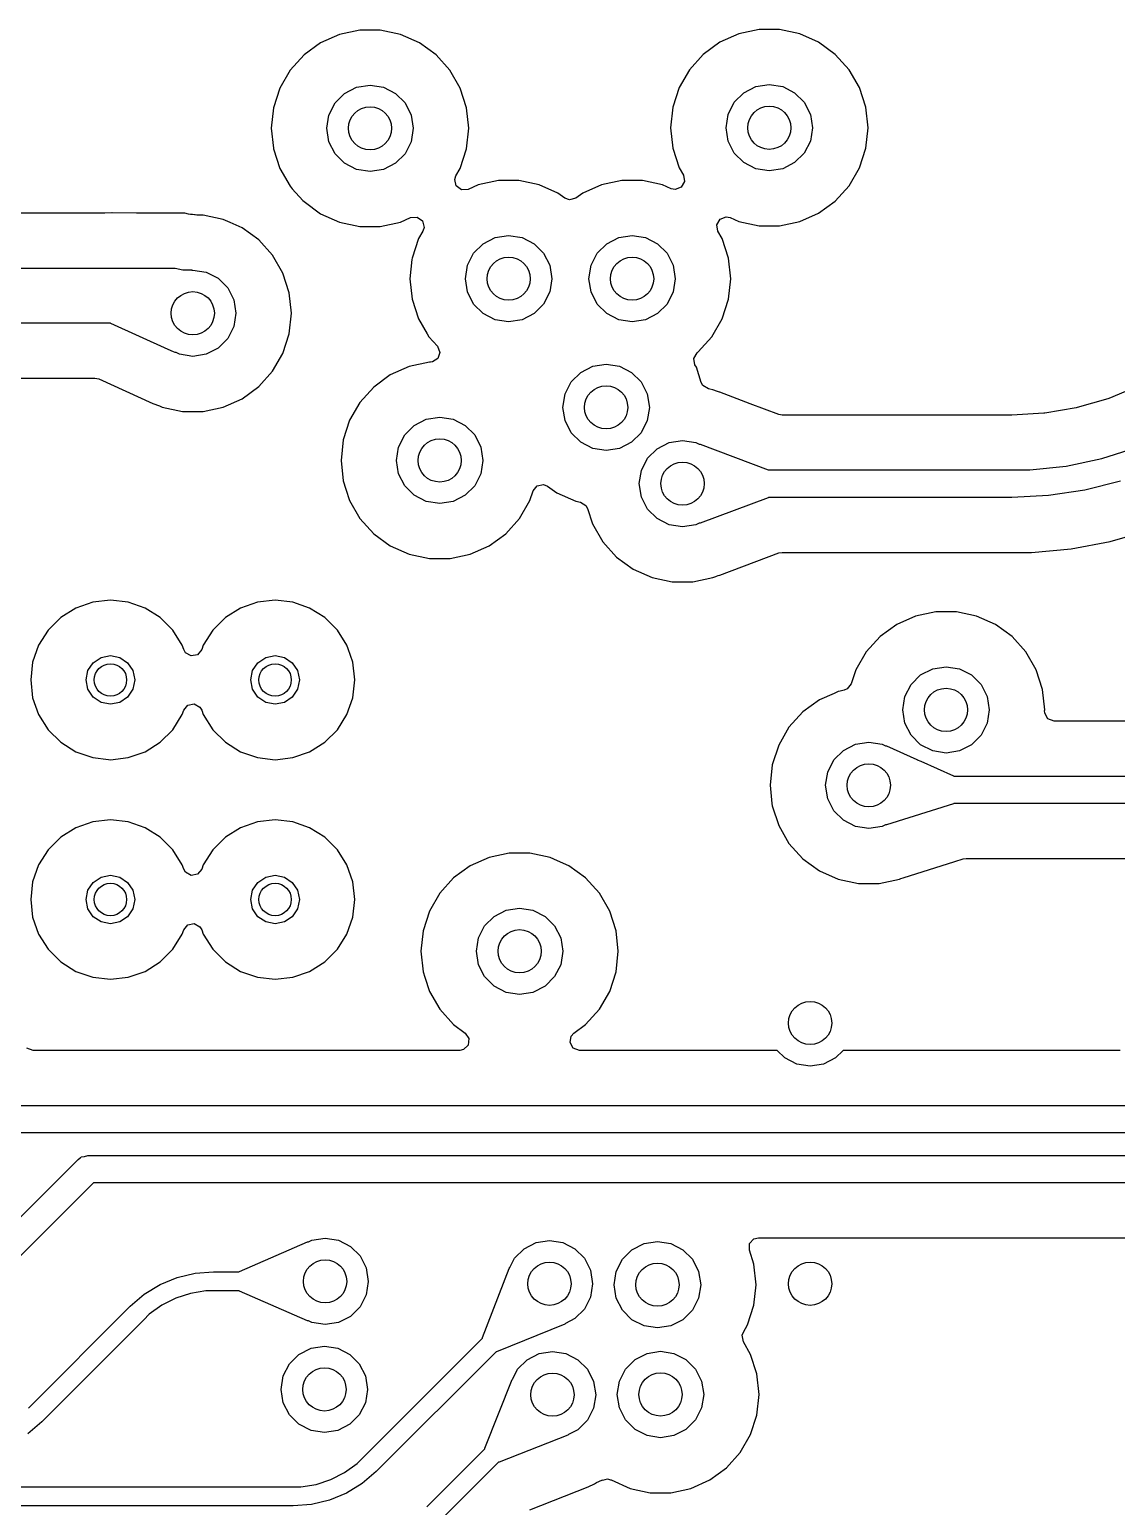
# Model space of a CAD drawing. Extents: x 106.8 to 191.4, y -142.2 to -57.6.
# Drawn here: x 152.07 to 162.13, y -133.95 to -120.28 of the extents above; entities that cross this region are included whole.
import ezdxf

# ---------------------------------------------------------------- set-up
doc = ezdxf.new("R2010")
doc.units = 0
doc.layers.add('BLACK', color=7, linetype='CONTINUOUS')

msp = doc.modelspace()

# ---------------------------------------------------------------- linework, layer by layer
at = {"layer": 'BLACK', "linetype": 'CONTINUOUS'}
for p, q in [((155.126, -120.291), (154.939, -120.33)), ((155.316, -120.291), (155.126, -120.291)), ((155.503, -120.33), (155.316, -120.291)), ((158.822, -120.285), (158.635, -120.325)), ((159.013, -120.285), (158.822, -120.285)), ((159.199, -120.325), (159.013, -120.285)), ((154.764, -120.408), (154.61, -120.52)), ((154.939, -120.33), (154.764, -120.408)), ((155.678, -120.408), (155.503, -120.33)), ((155.503, -120.33), (155.503, -120.33)), ((155.832, -120.52), (155.678, -120.408)), ((158.46, -120.402), (158.306, -120.515)), ((158.635, -120.325), (158.46, -120.402)), ((159.374, -120.402), (159.199, -120.325)), ((159.199, -120.325), (159.199, -120.325)), ((159.528, -120.515), (159.374, -120.402)), ((154.61, -120.52), (154.482, -120.662)), ((155.96, -120.662), (155.832, -120.52)), ((158.306, -120.515), (158.178, -120.657)), ((159.656, -120.657), (159.528, -120.515)), ((154.482, -120.662), (154.386, -120.828)), ((156.056, -120.828), (155.96, -120.662)), ((158.178, -120.657), (158.083, -120.822)), ((159.752, -120.822), (159.656, -120.657)), ((154.386, -120.828), (154.327, -121.009)), ((154.986, -120.876), (155.097, -120.819)), ((155.097, -120.819), (155.221, -120.799)), ((155.221, -120.799), (155.345, -120.819)), ((155.345, -120.819), (155.456, -120.876)), ((156.115, -121.009), (156.056, -120.828)), ((158.083, -120.822), (158.024, -121.004)), ((158.682, -120.87), (158.793, -120.813)), ((158.793, -120.813), (158.917, -120.794)), ((158.917, -120.794), (159.041, -120.813)), ((159.041, -120.813), (159.152, -120.87)), ((159.811, -121.004), (159.752, -120.822)), ((154.841, -121.076), (154.897, -120.964)), ((154.897, -120.964), (154.986, -120.876)), ((155.456, -120.876), (155.545, -120.964)), ((155.545, -120.964), (155.601, -121.076)), ((158.537, -121.07), (158.593, -120.958)), ((158.593, -120.958), (158.682, -120.87)), ((159.152, -120.87), (159.241, -120.958)), ((159.241, -120.958), (159.298, -121.07)), ((154.327, -121.009), (154.307, -121.199)), ((154.821, -121.199), (154.841, -121.076)), ((155.601, -121.076), (155.621, -121.199)), ((156.135, -121.199), (156.115, -121.009)), ((158.024, -121.004), (158.004, -121.194)), ((158.517, -121.194), (158.537, -121.07)), ((159.298, -121.07), (159.317, -121.194)), ((159.831, -121.194), (159.811, -121.004)), ((154.307, -121.199), (154.327, -121.384)), ((154.841, -121.323), (154.821, -121.199)), ((155.621, -121.199), (155.601, -121.323)), ((156.115, -121.389), (156.135, -121.199)), ((158.004, -121.194), (158.024, -121.384)), ((158.537, -121.317), (158.517, -121.194)), ((159.317, -121.194), (159.298, -121.317)), ((159.811, -121.384), (159.831, -121.194)), ((154.327, -121.384), (154.327, -121.389)), ((154.897, -121.434), (154.841, -121.323)), ((155.601, -121.323), (155.545, -121.434)), ((158.024, -121.384), (158.083, -121.565)), ((158.593, -121.429), (158.537, -121.317)), ((159.298, -121.317), (159.241, -121.429)), ((159.752, -121.565), (159.811, -121.384)), ((154.327, -121.389), (154.386, -121.571)), ((154.986, -121.523), (154.897, -121.434)), ((155.545, -121.434), (155.456, -121.523)), ((156.056, -121.571), (156.115, -121.389)), ((158.682, -121.517), (158.593, -121.429)), ((158.793, -121.574), (158.682, -121.517)), ((159.152, -121.517), (159.041, -121.574)), ((159.241, -121.429), (159.152, -121.517)), ((154.386, -121.571), (154.482, -121.736)), ((155.097, -121.58), (154.986, -121.523)), ((155.221, -121.599), (155.097, -121.58)), ((155.345, -121.58), (155.221, -121.599)), ((155.456, -121.523), (155.345, -121.58)), ((156.005, -121.674), (156.016, -121.639)), ((156.016, -121.639), (156.056, -121.571)), ((158.083, -121.565), (158.122, -121.634)), ((158.122, -121.634), (158.132, -121.693)), ((158.917, -121.594), (158.793, -121.574)), ((159.041, -121.574), (158.917, -121.594)), ((159.656, -121.731), (159.752, -121.565)), ((154.482, -121.736), (154.501, -121.758)), ((154.501, -121.758), (154.6, -121.868)), ((156.019, -121.733), (156.005, -121.674)), ((156.068, -121.768), (156.019, -121.733)), ((156.128, -121.764), (156.068, -121.768)), ((156.222, -121.722), (156.128, -121.764)), ((156.409, -121.682), (156.222, -121.722)), ((156.6, -121.682), (156.409, -121.682)), ((156.786, -121.722), (156.6, -121.682)), ((156.961, -121.799), (156.786, -121.722)), ((157.365, -121.722), (157.19, -121.799)), ((157.552, -121.682), (157.365, -121.722)), ((157.743, -121.682), (157.552, -121.682)), ((157.929, -121.722), (157.743, -121.682)), ((158.01, -121.758), (157.929, -121.722)), ((158.046, -121.765), (158.01, -121.758)), ((158.102, -121.745), (158.046, -121.765)), ((158.132, -121.693), (158.102, -121.745)), ((159.528, -121.872), (159.656, -121.731)), ((154.6, -121.868), (154.61, -121.878)), ((154.61, -121.878), (154.764, -121.99)), ((157.024, -121.845), (156.961, -121.799)), ((157.069, -121.862), (157.024, -121.845)), ((157.127, -121.845), (157.069, -121.862)), ((157.19, -121.799), (157.127, -121.845)), ((159.374, -121.985), (159.528, -121.872)), ((152.755, -121.986), (147.858, -121.986)), ((152.767, -121.985), (152.755, -121.986)), ((152.832, -121.981), (152.767, -121.985)), ((152.833, -121.981), (152.832, -121.981)), ((152.832, -121.981), (152.832, -121.981)), ((152.834, -121.981), (152.833, -121.981)), ((152.833, -121.981), (152.833, -121.981)), ((153.059, -121.986), (152.834, -121.981)), ((152.834, -121.981), (152.834, -121.981)), ((153.06, -121.986), (153.059, -121.986)), ((153.406, -121.986), (153.06, -121.986)), ((153.408, -121.986), (153.406, -121.986)), ((153.411, -121.986), (153.408, -121.986)), ((153.485, -121.984), (153.411, -121.986)), ((153.487, -121.984), (153.485, -121.984)), ((153.505, -121.986), (153.487, -121.984)), ((153.507, -121.986), (153.505, -121.986)), ((153.541, -121.994), (153.507, -121.986)), ((153.56, -121.997), (153.541, -121.994)), ((153.579, -121.997), (153.56, -121.997)), ((153.595, -122), (153.579, -121.997)), ((153.603, -122.001), (153.595, -122)), ((153.618, -122.002), (153.603, -122.001)), ((153.676, -122.002), (153.618, -122.002)), ((153.862, -122.042), (153.676, -122.002)), ((153.925, -122.07), (153.862, -122.042)), ((154.764, -121.99), (154.939, -122.068)), ((154.939, -122.068), (155.126, -122.108)), ((155.316, -122.108), (155.503, -122.068)), ((155.503, -122.068), (155.597, -122.026)), ((155.597, -122.026), (155.657, -122.022)), ((155.657, -122.022), (155.706, -122.057)), ((155.706, -122.057), (155.721, -122.116)), ((158.432, -122.091), (158.462, -122.039)), ((158.462, -122.039), (158.518, -122.019)), ((158.518, -122.019), (158.554, -122.026)), ((158.554, -122.026), (158.635, -122.062)), ((158.635, -122.062), (158.822, -122.102)), ((159.013, -122.102), (159.199, -122.062)), ((159.199, -122.062), (159.374, -121.985)), ((154.037, -122.119), (153.925, -122.07)), ((154.191, -122.232), (154.037, -122.119)), ((155.126, -122.108), (155.316, -122.108)), ((155.709, -122.15), (155.67, -122.219)), ((155.721, -122.116), (155.709, -122.15)), ((156.38, -122.21), (156.504, -122.191)), ((156.504, -122.191), (156.628, -122.21)), ((157.523, -122.21), (157.647, -122.191)), ((157.647, -122.191), (157.771, -122.21)), ((158.442, -122.151), (158.432, -122.091)), ((158.482, -122.219), (158.442, -122.151)), ((158.822, -122.102), (159.013, -122.102)), ((154.319, -122.374), (154.191, -122.232)), ((155.67, -122.219), (155.611, -122.401)), ((156.18, -122.355), (156.269, -122.267)), ((156.269, -122.267), (156.38, -122.21)), ((156.628, -122.21), (156.739, -122.267)), ((156.739, -122.267), (156.828, -122.355)), ((157.323, -122.355), (157.412, -122.267)), ((157.412, -122.267), (157.523, -122.21)), ((157.771, -122.21), (157.882, -122.267)), ((157.882, -122.267), (157.971, -122.355)), ((158.541, -122.401), (158.482, -122.219)), ((154.415, -122.539), (154.319, -122.374)), ((155.609, -122.412), (155.591, -122.591)), ((155.611, -122.401), (155.609, -122.412)), ((156.104, -122.591), (156.124, -122.467)), ((156.124, -122.467), (156.18, -122.355)), ((156.828, -122.355), (156.885, -122.467)), ((156.885, -122.467), (156.904, -122.591)), ((157.247, -122.591), (157.267, -122.467)), ((157.267, -122.467), (157.323, -122.355)), ((157.971, -122.355), (158.028, -122.467)), ((158.028, -122.467), (158.047, -122.591)), ((158.561, -122.591), (158.541, -122.401)), ((147.769, -122.495), (153.418, -122.495)), ((153.418, -122.495), (153.489, -122.509)), ((153.489, -122.509), (153.569, -122.51)), ((153.569, -122.51), (153.572, -122.512)), ((153.572, -122.512), (153.58, -122.511)), ((153.58, -122.511), (153.704, -122.53)), ((153.704, -122.53), (153.815, -122.587)), ((153.815, -122.587), (153.904, -122.675)), ((154.474, -122.721), (154.415, -122.539)), ((155.591, -122.591), (155.611, -122.781)), ((156.124, -122.714), (156.104, -122.591)), ((156.904, -122.591), (156.885, -122.714)), ((157.267, -122.714), (157.247, -122.591)), ((158.047, -122.591), (158.028, -122.714)), ((158.541, -122.781), (158.561, -122.591)), ((153.904, -122.675), (153.961, -122.787)), ((154.494, -122.911), (154.474, -122.721)), ((156.18, -122.826), (156.124, -122.714)), ((156.885, -122.714), (156.828, -122.826)), ((157.323, -122.826), (157.267, -122.714)), ((158.028, -122.714), (157.971, -122.826)), ((153.961, -122.787), (153.98, -122.911)), ((155.611, -122.781), (155.67, -122.962)), ((156.269, -122.914), (156.18, -122.826)), ((156.828, -122.826), (156.739, -122.914)), ((157.412, -122.914), (157.323, -122.826)), ((157.971, -122.826), (157.882, -122.914)), ((158.482, -122.962), (158.541, -122.781)), ((152.82, -123.003), (147.77, -123.003)), ((152.823, -123.006), (152.82, -123.003)), ((153.352, -123.246), (152.823, -123.006)), ((153.98, -122.911), (153.961, -123.034)), ((154.474, -123.101), (154.494, -122.911)), ((155.67, -122.962), (155.749, -123.101)), ((156.38, -122.971), (156.269, -122.914)), ((156.504, -122.991), (156.38, -122.971)), ((156.628, -122.971), (156.504, -122.991)), ((156.739, -122.914), (156.628, -122.971)), ((157.523, -122.971), (157.412, -122.914)), ((157.647, -122.991), (157.523, -122.971)), ((157.771, -122.971), (157.647, -122.991)), ((157.882, -122.914), (157.771, -122.971)), ((158.386, -123.128), (158.482, -122.962)), ((153.904, -123.146), (153.815, -123.234)), ((153.961, -123.034), (153.904, -123.146)), ((154.415, -123.282), (154.474, -123.101)), ((155.749, -123.101), (155.765, -123.128)), ((155.765, -123.128), (155.846, -123.217)), ((158.258, -123.269), (158.386, -123.128)), ((153.403, -123.269), (153.352, -123.246)), ((153.416, -123.275), (153.403, -123.269)), ((153.425, -123.275), (153.416, -123.275)), ((153.416, -123.275), (153.416, -123.275)), ((153.456, -123.291), (153.425, -123.275)), ((153.425, -123.275), (153.425, -123.275)), ((153.58, -123.311), (153.456, -123.291)), ((153.704, -123.291), (153.58, -123.311)), ((153.815, -123.234), (153.704, -123.291)), ((154.319, -123.448), (154.415, -123.282)), ((155.846, -123.217), (155.868, -123.273)), ((155.868, -123.273), (155.85, -123.33)), ((158.219, -123.329), (158.249, -123.277)), ((158.249, -123.277), (158.253, -123.273)), ((158.253, -123.273), (158.258, -123.269)), ((155.584, -123.404), (155.409, -123.481)), ((155.771, -123.364), (155.584, -123.404)), ((155.781, -123.364), (155.771, -123.364)), ((155.799, -123.362), (155.781, -123.364)), ((155.85, -123.33), (155.799, -123.362)), ((157.172, -123.458), (157.284, -123.401)), ((157.284, -123.401), (157.407, -123.382)), ((157.407, -123.382), (157.531, -123.401)), ((157.531, -123.401), (157.642, -123.458)), ((158.229, -123.388), (158.219, -123.329)), ((158.242, -123.41), (158.229, -123.388)), ((158.288, -123.552), (158.242, -123.41)), ((147.962, -123.511), (152.675, -123.511)), ((152.675, -123.511), (152.712, -123.519)), ((152.712, -123.519), (153.211, -123.746)), ((154.191, -123.589), (154.319, -123.448)), ((155.409, -123.481), (155.255, -123.594)), ((157.027, -123.658), (157.084, -123.547)), ((157.084, -123.547), (157.172, -123.458)), ((157.642, -123.458), (157.731, -123.547)), ((157.731, -123.547), (157.788, -123.658)), ((158.302, -123.579), (158.288, -123.552)), ((153.862, -123.779), (154.037, -123.702)), ((154.037, -123.702), (154.191, -123.589)), ((155.255, -123.594), (155.127, -123.736)), ((157.007, -123.782), (157.027, -123.658)), ((157.788, -123.658), (157.807, -123.782)), ((158.353, -123.61), (158.302, -123.579)), ((158.366, -123.613), (158.353, -123.61)), ((158.396, -123.62), (158.366, -123.613)), ((158.412, -123.626), (158.396, -123.62)), ((158.42, -123.63), (158.412, -123.626)), ((158.457, -123.642), (158.42, -123.63)), ((158.458, -123.642), (158.457, -123.642)), ((158.457, -123.642), (158.457, -123.642)), ((158.741, -123.748), (158.458, -123.642)), ((162.05, -123.702), (161.768, -123.784)), ((162.06, -123.699), (162.05, -123.702)), ((162.331, -123.586), (162.06, -123.699)), ((153.211, -123.746), (153.211, -123.746)), ((153.211, -123.746), (153.271, -123.768)), ((153.271, -123.768), (153.271, -123.768)), ((153.271, -123.768), (153.273, -123.768)), ((153.273, -123.768), (153.278, -123.771)), ((153.278, -123.771), (153.298, -123.779)), ((153.298, -123.779), (153.485, -123.819)), ((153.485, -123.819), (153.676, -123.819)), ((153.676, -123.819), (153.862, -123.779)), ((155.127, -123.736), (155.032, -123.901)), ((157.027, -123.905), (157.007, -123.782)), ((157.807, -123.782), (157.788, -123.905)), ((159.005, -123.847), (158.741, -123.748)), ((161.459, -123.836), (161.161, -123.853)), ((161.468, -123.835), (161.459, -123.836)), ((161.758, -123.786), (161.468, -123.835)), ((161.768, -123.784), (161.758, -123.786)), ((155.032, -123.901), (154.973, -124.083)), ((155.542, -124.037), (155.631, -123.949)), ((155.631, -123.949), (155.742, -123.892)), ((155.742, -123.892), (155.866, -123.873)), ((155.866, -123.873), (155.99, -123.892)), ((155.99, -123.892), (156.101, -123.949)), ((156.101, -123.949), (156.19, -124.037)), ((157.084, -124.017), (157.027, -123.905)), ((157.788, -123.905), (157.731, -124.017)), ((159.036, -123.853), (159.005, -123.847)), ((161.078, -123.853), (159.036, -123.853)), ((161.156, -123.853), (161.078, -123.853)), ((161.078, -123.853), (161.078, -123.853)), ((161.161, -123.853), (161.156, -123.853)), ((154.973, -124.083), (154.953, -124.273)), ((155.486, -124.149), (155.542, -124.037)), ((156.19, -124.037), (156.247, -124.149)), ((157.172, -124.105), (157.084, -124.017)), ((157.284, -124.162), (157.172, -124.105)), ((157.642, -124.105), (157.531, -124.162)), ((157.731, -124.017), (157.642, -124.105)), ((157.879, -124.165), (157.99, -124.108)), ((157.99, -124.108), (158.114, -124.088)), ((158.114, -124.088), (158.237, -124.108)), ((158.237, -124.108), (158.268, -124.124)), ((155.466, -124.273), (155.486, -124.149)), ((156.247, -124.149), (156.266, -124.273)), ((157.407, -124.182), (157.284, -124.162)), ((157.531, -124.162), (157.407, -124.182)), ((157.733, -124.365), (157.79, -124.253)), ((157.79, -124.253), (157.879, -124.165)), ((158.268, -124.124), (158.269, -124.123)), ((158.269, -124.123), (158.278, -124.123)), ((158.278, -124.123), (158.906, -124.359)), ((161.994, -124.256), (162.315, -124.152)), ((154.953, -124.273), (154.973, -124.463)), ((155.486, -124.396), (155.466, -124.273)), ((156.266, -124.273), (156.247, -124.396)), ((157.714, -124.488), (157.733, -124.365)), ((158.906, -124.359), (158.909, -124.361)), ((158.909, -124.361), (161.16, -124.361)), ((161.16, -124.361), (161.16, -124.361)), ((161.16, -124.361), (161.16, -124.361)), ((161.16, -124.361), (161.329, -124.361)), ((161.329, -124.361), (161.664, -124.326)), ((161.664, -124.326), (161.994, -124.256)), ((154.973, -124.463), (154.997, -124.539)), ((155.542, -124.508), (155.486, -124.396)), ((155.631, -124.596), (155.542, -124.508)), ((156.19, -124.508), (156.101, -124.596)), ((156.247, -124.396), (156.19, -124.508)), ((156.73, -124.555), (156.767, -124.507)), ((156.767, -124.507), (156.826, -124.495)), ((156.826, -124.495), (156.865, -124.511)), ((156.865, -124.511), (156.95, -124.573)), ((157.733, -124.612), (157.714, -124.488)), ((162.168, -124.466), (161.838, -124.549)), ((154.997, -124.539), (155.032, -124.644)), ((155.032, -124.644), (155.127, -124.81)), ((155.742, -124.653), (155.631, -124.596)), ((155.866, -124.673), (155.742, -124.653)), ((155.99, -124.653), (155.866, -124.673)), ((156.101, -124.596), (155.99, -124.653)), ((156.605, -124.81), (156.701, -124.644)), ((156.701, -124.644), (156.73, -124.555)), ((156.95, -124.573), (157.125, -124.65)), ((157.125, -124.65), (157.168, -124.66)), ((157.168, -124.66), (157.219, -124.691)), ((157.79, -124.724), (157.733, -124.612)), ((158.906, -124.618), (158.278, -124.854)), ((158.91, -124.616), (158.906, -124.618)), ((158.911, -124.615), (158.91, -124.616)), ((161.16, -124.615), (158.911, -124.615)), ((161.161, -124.615), (161.16, -124.615)), ((161.16, -124.615), (161.16, -124.615)), ((161.501, -124.599), (161.161, -124.615)), ((161.838, -124.549), (161.501, -124.599)), ((157.219, -124.691), (157.233, -124.718)), ((157.233, -124.718), (157.279, -124.86)), ((157.879, -124.812), (157.79, -124.724)), ((155.127, -124.81), (155.255, -124.951)), ((156.477, -124.951), (156.605, -124.81)), ((157.279, -124.86), (157.279, -124.86)), ((157.279, -124.86), (157.375, -125.025)), ((157.99, -124.869), (157.879, -124.812)), ((158.114, -124.888), (157.99, -124.869)), ((158.237, -124.869), (158.114, -124.888)), ((158.268, -124.853), (158.237, -124.869)), ((158.269, -124.854), (158.268, -124.853)), ((158.278, -124.854), (158.269, -124.854)), ((162.073, -125.022), (162.427, -124.922)), ((155.255, -124.951), (155.409, -125.064)), ((155.409, -125.064), (155.584, -125.141)), ((156.148, -125.141), (156.323, -125.064)), ((156.323, -125.064), (156.477, -124.951)), ((157.375, -125.025), (157.503, -125.167)), ((161.711, -125.09), (162.073, -125.022)), ((155.584, -125.141), (155.771, -125.181)), ((155.771, -125.181), (155.962, -125.181)), ((155.962, -125.181), (156.148, -125.141)), ((157.503, -125.167), (157.657, -125.28)), ((158.458, -125.335), (159.005, -125.129)), ((159.005, -125.129), (159.036, -125.124)), ((159.036, -125.124), (161.199, -125.124)), ((161.199, -125.124), (161.2, -125.124)), ((161.2, -125.124), (161.201, -125.124)), ((161.201, -125.124), (161.202, -125.124)), ((161.202, -125.124), (161.344, -125.124)), ((161.344, -125.124), (161.711, -125.09)), ((157.657, -125.28), (157.832, -125.357)), ((158.396, -125.357), (158.421, -125.346)), ((158.421, -125.346), (158.427, -125.343)), ((158.427, -125.343), (158.444, -125.338)), ((158.444, -125.338), (158.458, -125.335)), ((157.832, -125.357), (158.018, -125.397)), ((158.018, -125.397), (158.209, -125.397)), ((158.209, -125.397), (158.396, -125.357)), ((152.654, -125.585), (152.498, -125.64)), ((152.818, -125.566), (152.654, -125.585)), ((152.982, -125.585), (152.818, -125.566)), ((153.138, -125.64), (152.982, -125.585)), ((154.178, -125.585), (154.022, -125.64)), ((154.342, -125.566), (154.178, -125.585)), ((154.506, -125.585), (154.342, -125.566)), ((154.662, -125.64), (154.506, -125.585)), ((152.358, -125.727), (152.241, -125.844)), ((152.498, -125.64), (152.358, -125.727)), ((153.278, -125.727), (153.138, -125.64)), ((153.395, -125.844), (153.278, -125.727)), ((153.882, -125.727), (153.765, -125.844)), ((154.022, -125.64), (153.882, -125.727)), ((154.802, -125.727), (154.662, -125.64)), ((154.919, -125.844), (154.802, -125.727)), ((160.271, -125.713), (160.097, -125.791)), ((160.458, -125.673), (160.271, -125.713)), ((160.649, -125.673), (160.458, -125.673)), ((160.836, -125.713), (160.649, -125.673)), ((161.01, -125.791), (160.836, -125.713)), ((152.241, -125.844), (152.153, -125.984)), ((153.483, -125.984), (153.395, -125.844)), ((153.765, -125.844), (153.677, -125.984)), ((155.007, -125.984), (154.919, -125.844)), ((160.097, -125.791), (159.942, -125.903)), ((161.165, -125.903), (161.01, -125.791)), ((161.01, -125.791), (161.01, -125.791)), ((152.153, -125.984), (152.098, -126.14)), ((153.497, -126.024), (153.483, -125.984)), ((153.513, -126.053), (153.497, -126.024)), ((153.663, -126.024), (153.625, -126.071)), ((153.677, -125.984), (153.663, -126.024)), ((155.018, -126.016), (155.007, -125.984)), ((155.062, -126.14), (155.018, -126.016)), ((159.942, -125.903), (159.814, -126.045)), ((161.292, -126.045), (161.165, -125.903)), ((152.098, -126.14), (152.08, -126.305)), ((152.61, -126.218), (152.659, -126.146)), ((152.659, -126.146), (152.732, -126.097)), ((152.732, -126.097), (152.818, -126.08)), ((152.818, -126.08), (152.904, -126.097)), ((152.904, -126.097), (152.977, -126.146)), ((152.977, -126.146), (153.026, -126.218)), ((153.566, -126.082), (153.513, -126.053)), ((153.625, -126.071), (153.566, -126.082)), ((154.134, -126.218), (154.183, -126.146)), ((154.183, -126.146), (154.256, -126.097)), ((154.256, -126.097), (154.342, -126.08)), ((154.342, -126.08), (154.428, -126.097)), ((154.428, -126.097), (154.501, -126.146)), ((154.501, -126.146), (154.55, -126.218)), ((155.08, -126.305), (155.062, -126.14)), ((159.814, -126.045), (159.719, -126.21)), ((161.388, -126.21), (161.292, -126.045)), ((152.08, -126.305), (152.098, -126.469)), ((152.593, -126.305), (152.61, -126.218)), ((152.61, -126.391), (152.593, -126.305)), ((153.026, -126.218), (153.043, -126.305)), ((153.043, -126.305), (153.026, -126.391)), ((154.117, -126.305), (154.134, -126.218)), ((154.134, -126.391), (154.117, -126.305)), ((154.55, -126.218), (154.567, -126.305)), ((154.567, -126.305), (154.55, -126.391)), ((155.062, -126.469), (155.08, -126.305)), ((159.719, -126.21), (159.676, -126.341)), ((160.23, -126.347), (160.318, -126.258)), ((160.318, -126.258), (160.43, -126.202)), ((160.43, -126.202), (160.553, -126.182)), ((160.553, -126.182), (160.677, -126.202)), ((160.677, -126.202), (160.789, -126.258)), ((160.789, -126.258), (160.877, -126.347)), ((161.447, -126.392), (161.388, -126.21)), ((152.659, -126.464), (152.61, -126.391)), ((153.026, -126.391), (152.977, -126.464)), ((154.183, -126.464), (154.134, -126.391)), ((154.55, -126.391), (154.501, -126.464)), ((159.517, -126.429), (159.382, -126.489)), ((159.556, -126.411), (159.517, -126.429)), ((159.572, -126.408), (159.556, -126.411)), ((159.611, -126.4), (159.572, -126.408)), ((159.639, -126.388), (159.611, -126.4)), ((159.676, -126.341), (159.639, -126.388)), ((160.173, -126.458), (160.23, -126.347)), ((160.877, -126.347), (160.934, -126.458)), ((161.467, -126.582), (161.447, -126.392)), ((152.098, -126.469), (152.153, -126.625)), ((152.732, -126.512), (152.659, -126.464)), ((152.818, -126.53), (152.732, -126.512)), ((152.904, -126.512), (152.818, -126.53)), ((152.977, -126.464), (152.904, -126.512)), ((153.497, -126.585), (153.535, -126.538)), ((153.535, -126.538), (153.594, -126.527)), ((153.594, -126.527), (153.647, -126.557)), ((153.647, -126.557), (153.663, -126.585)), ((154.256, -126.512), (154.183, -126.464)), ((154.342, -126.53), (154.256, -126.512)), ((154.428, -126.512), (154.342, -126.53)), ((154.501, -126.464), (154.428, -126.512)), ((155.007, -126.625), (155.062, -126.469)), ((159.382, -126.489), (159.227, -126.601)), ((160.153, -126.582), (160.173, -126.458)), ((160.934, -126.458), (160.953, -126.582)), ((152.153, -126.625), (152.241, -126.765)), ((153.395, -126.765), (153.483, -126.625)), ((153.483, -126.625), (153.497, -126.585)), ((153.663, -126.585), (153.677, -126.625)), ((153.677, -126.625), (153.677, -126.625)), ((153.677, -126.625), (153.765, -126.765)), ((154.919, -126.765), (155.007, -126.625)), ((159.227, -126.601), (159.099, -126.743)), ((160.173, -126.706), (160.153, -126.582)), ((160.23, -126.817), (160.173, -126.706)), ((160.934, -126.706), (160.877, -126.817)), ((160.953, -126.582), (160.934, -126.706)), ((161.466, -126.588), (161.467, -126.585)), ((161.467, -126.612), (161.466, -126.588)), ((161.467, -126.585), (161.467, -126.582)), ((161.497, -126.665), (161.467, -126.612)), ((161.554, -126.685), (161.497, -126.665)), ((183.916, -126.685), (161.554, -126.685)), ((152.241, -126.765), (152.358, -126.882)), ((153.278, -126.882), (153.395, -126.765)), ((153.765, -126.765), (153.882, -126.882)), ((154.802, -126.882), (154.919, -126.765)), ((159.099, -126.743), (159.004, -126.909)), ((160.318, -126.906), (160.23, -126.817)), ((160.877, -126.817), (160.789, -126.906)), ((152.358, -126.882), (152.498, -126.97)), ((152.498, -126.97), (152.552, -126.989)), ((152.552, -126.989), (152.654, -127.024)), ((152.982, -127.024), (153.138, -126.97)), ((153.138, -126.97), (153.278, -126.882)), ((153.882, -126.882), (154.022, -126.97)), ((154.022, -126.97), (154.076, -126.989)), ((154.076, -126.989), (154.178, -127.024)), ((154.506, -127.024), (154.662, -126.97)), ((154.662, -126.97), (154.802, -126.882)), ((159.004, -126.909), (158.945, -127.09)), ((159.515, -127.045), (159.603, -126.957)), ((159.603, -126.957), (159.715, -126.9)), ((159.715, -126.9), (159.838, -126.88)), ((159.838, -126.88), (159.962, -126.9)), ((159.962, -126.9), (159.993, -126.916)), ((159.993, -126.916), (159.993, -126.915)), ((159.993, -126.915), (160.002, -126.915)), ((160.002, -126.915), (160.002, -126.916)), ((160.002, -126.916), (160.283, -127.04)), ((160.43, -126.962), (160.318, -126.906)), ((160.553, -126.982), (160.43, -126.962)), ((160.677, -126.962), (160.553, -126.982)), ((160.789, -126.906), (160.677, -126.962)), ((152.654, -127.024), (152.8, -127.041)), ((152.8, -127.041), (152.818, -127.043)), ((152.818, -127.043), (152.982, -127.024)), ((152.818, -127.043), (152.818, -127.043)), ((152.818, -127.043), (152.818, -127.043)), ((154.178, -127.024), (154.342, -127.043)), ((154.342, -127.043), (154.506, -127.024)), ((158.945, -127.09), (158.925, -127.28)), ((159.458, -127.157), (159.515, -127.045)), ((160.283, -127.04), (160.286, -127.041)), ((160.286, -127.041), (160.287, -127.042)), ((160.287, -127.042), (160.287, -127.043)), ((160.287, -127.043), (160.287, -127.043)), ((160.287, -127.043), (160.287, -127.043)), ((160.287, -127.043), (160.32, -127.056)), ((160.32, -127.056), (160.32, -127.056)), ((160.32, -127.056), (160.623, -127.191)), ((159.438, -127.28), (159.458, -127.157)), ((160.623, -127.191), (160.626, -127.194)), ((160.626, -127.194), (184.042, -127.194)), ((158.925, -127.28), (158.942, -127.448)), ((159.458, -127.404), (159.438, -127.28)), ((158.942, -127.448), (158.945, -127.47)), ((158.945, -127.47), (159.004, -127.652)), ((159.515, -127.515), (159.458, -127.404)), ((159.603, -127.604), (159.515, -127.515)), ((160.622, -127.45), (160.002, -127.647)), ((160.626, -127.448), (160.622, -127.45)), ((184.043, -127.448), (160.626, -127.448)), ((152.498, -127.672), (152.358, -127.759)), ((152.654, -127.617), (152.498, -127.672)), ((152.818, -127.598), (152.654, -127.617)), ((152.982, -127.617), (152.818, -127.598)), ((153.138, -127.672), (152.982, -127.617)), ((153.278, -127.759), (153.138, -127.672)), ((154.022, -127.672), (153.882, -127.759)), ((154.178, -127.617), (154.022, -127.672)), ((154.342, -127.598), (154.178, -127.617)), ((154.506, -127.617), (154.342, -127.598)), ((154.662, -127.672), (154.506, -127.617)), ((154.802, -127.759), (154.662, -127.672)), ((159.004, -127.652), (159.099, -127.817)), ((159.715, -127.661), (159.603, -127.604)), ((159.838, -127.68), (159.715, -127.661)), ((159.962, -127.661), (159.838, -127.68)), ((159.992, -127.645), (159.962, -127.661)), ((159.993, -127.646), (159.992, -127.645)), ((160.002, -127.647), (159.993, -127.646)), ((152.358, -127.759), (152.241, -127.876)), ((153.395, -127.876), (153.278, -127.759)), ((153.882, -127.759), (153.765, -127.876)), ((154.919, -127.876), (154.802, -127.759)), ((152.241, -127.876), (152.153, -128.016)), ((153.483, -128.016), (153.395, -127.876)), ((153.765, -127.876), (153.677, -128.016)), ((155.007, -128.016), (154.919, -127.876)), ((156.51, -127.908), (156.323, -127.947)), ((156.701, -127.908), (156.51, -127.908)), ((156.888, -127.947), (156.701, -127.908)), ((159.099, -127.817), (159.227, -127.959)), ((152.153, -128.016), (152.098, -128.172)), ((153.497, -128.056), (153.483, -128.016)), ((153.513, -128.085), (153.497, -128.056)), ((153.663, -128.056), (153.625, -128.103)), ((153.677, -128.016), (153.663, -128.056)), ((155.062, -128.172), (155.007, -128.016)), ((155.007, -128.016), (155.007, -128.016)), ((156.149, -128.025), (155.994, -128.137)), ((156.323, -127.947), (156.149, -128.025)), ((156.957, -127.978), (156.888, -127.947)), ((157.062, -128.025), (156.957, -127.978)), ((157.217, -128.137), (157.062, -128.025)), ((159.227, -127.959), (159.382, -128.071)), ((159.382, -128.071), (159.556, -128.149)), ((160.157, -128.136), (160.635, -127.985)), ((160.635, -127.985), (160.712, -127.96)), ((160.712, -127.96), (160.739, -127.956)), ((160.739, -127.956), (169.513, -127.956)), ((152.098, -128.172), (152.08, -128.337)), ((152.61, -128.25), (152.659, -128.178)), ((152.659, -128.178), (152.732, -128.129)), ((152.732, -128.129), (152.818, -128.112)), ((152.818, -128.112), (152.904, -128.129)), ((152.904, -128.129), (152.977, -128.178)), ((152.977, -128.178), (153.026, -128.25)), ((153.566, -128.114), (153.513, -128.085)), ((153.625, -128.103), (153.566, -128.114)), ((154.134, -128.25), (154.183, -128.178)), ((154.183, -128.178), (154.256, -128.129)), ((154.256, -128.129), (154.342, -128.112)), ((154.342, -128.112), (154.428, -128.129)), ((154.428, -128.129), (154.501, -128.178)), ((154.501, -128.178), (154.55, -128.25)), ((155.08, -128.337), (155.062, -128.172)), ((155.994, -128.137), (155.867, -128.279)), ((157.345, -128.279), (157.217, -128.137)), ((159.556, -128.149), (159.743, -128.189)), ((159.743, -128.189), (159.934, -128.189)), ((159.934, -128.189), (160.121, -128.149)), ((160.121, -128.149), (160.135, -128.143)), ((160.135, -128.143), (160.156, -128.136)), ((160.156, -128.136), (160.157, -128.136)), ((160.157, -128.136), (160.157, -128.136)), ((152.08, -128.337), (152.098, -128.501)), ((152.593, -128.337), (152.61, -128.25)), ((152.61, -128.423), (152.593, -128.337)), ((153.026, -128.25), (153.043, -128.337)), ((153.043, -128.337), (153.026, -128.423)), ((154.117, -128.337), (154.134, -128.25)), ((154.134, -128.423), (154.117, -128.337)), ((154.55, -128.25), (154.567, -128.337)), ((154.567, -128.337), (154.55, -128.423)), ((155.062, -128.501), (155.08, -128.337)), ((155.867, -128.279), (155.771, -128.445)), ((157.44, -128.445), (157.345, -128.279)), ((152.659, -128.496), (152.61, -128.423)), ((153.026, -128.423), (152.977, -128.496)), ((154.183, -128.496), (154.134, -128.423)), ((154.55, -128.423), (154.501, -128.496)), ((155.771, -128.445), (155.712, -128.626)), ((156.282, -128.581), (156.371, -128.493)), ((156.371, -128.493), (156.482, -128.436)), ((156.482, -128.436), (156.606, -128.416)), ((156.606, -128.416), (156.729, -128.436)), ((156.729, -128.436), (156.841, -128.493)), ((156.841, -128.493), (156.929, -128.581)), ((157.499, -128.626), (157.44, -128.445)), ((152.098, -128.501), (152.153, -128.657)), ((152.732, -128.544), (152.659, -128.496)), ((152.818, -128.562), (152.732, -128.544)), ((152.904, -128.544), (152.818, -128.562)), ((152.977, -128.496), (152.904, -128.544)), ((153.483, -128.657), (153.497, -128.617)), ((153.497, -128.617), (153.535, -128.57)), ((153.535, -128.57), (153.594, -128.559)), ((153.594, -128.559), (153.647, -128.589)), ((153.647, -128.589), (153.663, -128.617)), ((153.663, -128.617), (153.677, -128.657)), ((154.256, -128.544), (154.183, -128.496)), ((154.342, -128.562), (154.256, -128.544)), ((154.428, -128.544), (154.342, -128.562)), ((154.501, -128.496), (154.428, -128.544)), ((155.007, -128.657), (155.062, -128.501)), ((155.712, -128.626), (155.692, -128.816)), ((156.225, -128.693), (156.282, -128.581)), ((156.929, -128.581), (156.986, -128.693)), ((157.519, -128.816), (157.499, -128.626)), ((152.153, -128.657), (152.241, -128.797)), ((153.395, -128.797), (153.483, -128.657)), ((153.677, -128.657), (153.677, -128.657)), ((153.677, -128.657), (153.765, -128.797)), ((154.919, -128.797), (155.007, -128.657)), ((156.206, -128.816), (156.225, -128.693)), ((156.986, -128.693), (157.006, -128.816)), ((152.241, -128.797), (152.358, -128.914)), ((153.278, -128.914), (153.395, -128.797)), ((153.765, -128.797), (153.882, -128.914)), ((154.802, -128.914), (154.919, -128.797)), ((155.692, -128.816), (155.712, -129.006)), ((156.225, -128.94), (156.206, -128.816)), ((157.006, -128.816), (156.986, -128.94)), ((157.499, -129.006), (157.519, -128.816)), ((152.358, -128.914), (152.498, -129.002)), ((152.498, -129.002), (152.552, -129.021)), ((152.552, -129.021), (152.654, -129.056)), ((152.982, -129.056), (153.138, -129.002)), ((153.138, -129.002), (153.278, -128.914)), ((153.882, -128.914), (154.022, -129.002)), ((154.022, -129.002), (154.076, -129.021)), ((154.076, -129.021), (154.178, -129.056)), ((154.506, -129.056), (154.662, -129.002)), ((154.662, -129.002), (154.802, -128.914)), ((155.712, -129.006), (155.728, -129.056)), ((156.282, -129.051), (156.225, -128.94)), ((156.986, -128.94), (156.929, -129.051)), ((157.44, -129.188), (157.499, -129.006)), ((152.654, -129.056), (152.818, -129.075)), ((152.818, -129.075), (152.982, -129.056)), ((154.178, -129.056), (154.342, -129.075)), ((154.342, -129.075), (154.506, -129.056)), ((155.728, -129.056), (155.771, -129.188)), ((156.371, -129.14), (156.282, -129.051)), ((156.482, -129.197), (156.371, -129.14)), ((156.841, -129.14), (156.729, -129.197)), ((156.929, -129.051), (156.841, -129.14)), ((155.771, -129.188), (155.867, -129.353)), ((156.606, -129.216), (156.482, -129.197)), ((156.729, -129.197), (156.606, -129.216)), ((157.345, -129.353), (157.44, -129.188)), ((155.867, -129.353), (155.867, -129.353)), ((155.867, -129.353), (155.994, -129.495)), ((157.217, -129.495), (157.345, -129.353)), ((155.994, -129.495), (156.103, -129.574)), ((156.103, -129.574), (156.137, -129.624)), ((157.084, -129.601), (157.108, -129.574)), ((157.108, -129.574), (157.217, -129.495)), ((157.217, -129.495), (157.217, -129.495)), ((157.217, -129.495), (157.217, -129.495)), ((152.102, -129.733), (152.045, -129.713)), ((156.13, -129.684), (156.087, -129.726)), ((156.137, -129.624), (156.13, -129.684)), ((157.073, -129.66), (157.084, -129.601)), ((157.103, -129.713), (157.073, -129.66)), ((157.16, -129.733), (157.103, -129.713)), ((156.051, -129.733), (152.102, -129.733)), ((156.087, -129.726), (156.051, -129.733)), ((158.99, -129.733), (157.16, -129.733)), ((159.06, -129.803), (158.99, -129.733)), ((159.171, -129.86), (159.06, -129.803)), ((159.295, -129.88), (159.171, -129.86)), ((159.419, -129.86), (159.295, -129.88)), ((159.53, -129.803), (159.419, -129.86)), ((159.6, -129.733), (159.53, -129.803)), ((162.165, -129.733), (159.6, -129.733)), ((151.855, -130.242), (171.724, -130.242)), ((171.777, -130.496), (151.802, -130.496)), ((151.259, -132.002), (152.519, -130.742)), ((152.519, -130.742), (152.537, -130.729)), ((152.537, -130.729), (152.54, -130.725)), ((152.54, -130.725), (152.543, -130.724)), ((152.543, -130.724), (152.548, -130.72)), ((152.548, -130.72), (152.579, -130.714)), ((152.579, -130.714), (152.609, -130.705)), ((152.609, -130.705), (169.658, -130.705)), ((152.661, -130.959), (151.439, -132.181)), ((169.13, -130.959), (152.661, -130.959)), ((154.65, -131.506), (154.681, -131.491)), ((154.681, -131.491), (154.805, -131.471)), ((154.805, -131.471), (154.929, -131.491)), ((154.929, -131.491), (155.04, -131.547)), ((156.758, -131.512), (156.882, -131.493)), ((156.882, -131.493), (157.006, -131.512)), ((158.735, -131.522), (158.775, -131.478)), ((158.775, -131.478), (158.817, -131.467)), ((158.817, -131.467), (168.773, -131.467)), ((154.012, -131.779), (154.641, -131.506)), ((154.641, -131.506), (154.65, -131.506)), ((154.65, -131.506), (154.65, -131.506)), ((155.04, -131.547), (155.129, -131.636)), ((155.129, -131.636), (155.185, -131.747)), ((156.558, -131.657), (156.647, -131.569)), ((156.647, -131.569), (156.758, -131.512)), ((157.006, -131.512), (157.117, -131.569)), ((157.117, -131.569), (157.206, -131.657)), ((157.558, -131.667), (157.646, -131.579)), ((157.646, -131.579), (157.758, -131.522)), ((157.758, -131.522), (157.882, -131.502)), ((157.882, -131.502), (158.005, -131.522)), ((158.005, -131.522), (158.117, -131.579)), ((158.117, -131.579), (158.205, -131.667)), ((158.733, -131.583), (158.735, -131.522)), ((158.775, -131.712), (158.733, -131.583)), ((155.185, -131.747), (155.205, -131.871)), ((156.262, -132.392), (156.508, -131.751)), ((156.508, -131.751), (156.514, -131.744)), ((156.514, -131.744), (156.558, -131.657)), ((157.206, -131.657), (157.263, -131.769)), ((157.263, -131.769), (157.282, -131.893)), ((157.501, -131.779), (157.558, -131.667)), ((158.205, -131.667), (158.262, -131.779)), ((158.795, -131.902), (158.775, -131.712)), ((153.131, -131.99), (153.277, -131.901)), ((153.277, -131.901), (153.435, -131.835)), ((153.435, -131.835), (153.601, -131.796)), ((153.601, -131.796), (153.771, -131.782)), ((153.771, -131.782), (153.771, -131.782)), ((153.771, -131.782), (154.008, -131.782)), ((154.008, -131.782), (154.012, -131.779)), ((154.008, -131.782), (154.008, -131.782)), ((155.205, -131.871), (155.185, -131.995)), ((157.282, -131.893), (157.263, -132.016)), ((157.482, -131.902), (157.501, -131.779)), ((157.501, -132.026), (157.482, -131.902)), ((158.262, -131.779), (158.282, -131.902)), ((158.282, -131.902), (158.262, -132.026)), ((158.775, -132.092), (158.795, -131.902)), ((153.001, -132.101), (153.131, -131.99)), ((153.422, -132.027), (153.294, -132.092)), ((153.558, -131.982), (153.422, -132.027)), ((153.7, -131.96), (153.558, -131.982)), ((153.771, -131.96), (153.7, -131.96)), ((154.009, -131.96), (153.771, -131.96)), ((153.771, -131.96), (153.771, -131.96)), ((153.771, -131.96), (153.771, -131.96)), ((153.771, -131.96), (153.771, -131.96)), ((154.012, -131.963), (154.009, -131.96)), ((154.641, -132.236), (154.012, -131.963)), ((155.185, -131.995), (155.129, -132.106)), ((157.263, -132.016), (157.206, -132.128)), ((157.558, -132.137), (157.501, -132.026)), ((158.262, -132.026), (158.205, -132.137)), ((152.058, -133.045), (153.001, -132.101)), ((153.001, -132.101), (153.001, -132.101)), ((153.178, -132.176), (153.127, -132.227)), ((153.294, -132.092), (153.178, -132.176)), ((155.129, -132.106), (155.04, -132.195)), ((157.206, -132.128), (157.117, -132.216)), ((157.646, -132.226), (157.558, -132.137)), ((158.205, -132.137), (158.117, -132.226)), ((158.716, -132.274), (158.775, -132.092)), ((153.127, -132.227), (152.183, -133.171)), ((154.65, -132.236), (154.641, -132.236)), ((154.641, -132.236), (154.641, -132.236)), ((154.681, -132.252), (154.65, -132.236)), ((154.65, -132.236), (154.65, -132.236)), ((154.805, -132.271), (154.681, -132.252)), ((154.929, -132.252), (154.805, -132.271)), ((155.04, -132.195), (154.929, -132.252)), ((157.024, -132.267), (156.392, -132.522)), ((157.03, -132.26), (157.024, -132.267)), ((157.024, -132.267), (157.024, -132.267)), ((157.117, -132.216), (157.03, -132.26)), ((157.758, -132.283), (157.646, -132.226)), ((157.882, -132.302), (157.758, -132.283)), ((158.005, -132.283), (157.882, -132.302)), ((158.117, -132.226), (158.005, -132.283)), ((158.677, -132.342), (158.716, -132.274)), ((155.153, -133.505), (156.262, -132.397)), ((156.261, -132.396), (156.262, -132.392)), ((156.262, -132.397), (156.261, -132.396)), ((158.666, -132.37), (158.677, -132.342)), ((158.677, -132.43), (158.666, -132.37)), ((158.744, -132.547), (158.677, -132.43)), ((154.475, -132.635), (154.563, -132.547)), ((154.563, -132.547), (154.675, -132.49)), ((154.675, -132.49), (154.799, -132.471)), ((154.799, -132.471), (154.922, -132.49)), ((154.922, -132.49), (155.034, -132.547)), ((155.034, -132.547), (155.122, -132.635)), ((156.388, -132.522), (155.279, -133.631)), ((156.392, -132.522), (156.388, -132.522)), ((156.675, -132.597), (156.787, -132.54)), ((156.787, -132.54), (156.91, -132.52)), ((156.91, -132.52), (157.034, -132.54)), ((157.034, -132.54), (157.145, -132.597)), ((157.675, -132.595), (157.786, -132.538)), ((157.786, -132.538), (157.91, -132.518)), ((157.91, -132.518), (158.033, -132.538)), ((158.033, -132.538), (158.145, -132.595)), ((158.803, -132.728), (158.744, -132.547)), ((154.418, -132.747), (154.475, -132.635)), ((155.122, -132.635), (155.179, -132.747)), ((156.543, -132.772), (156.587, -132.685)), ((156.587, -132.685), (156.675, -132.597)), ((157.145, -132.597), (157.234, -132.685)), ((157.234, -132.685), (157.291, -132.797)), ((157.529, -132.795), (157.586, -132.683)), ((157.586, -132.683), (157.675, -132.595)), ((158.145, -132.595), (158.233, -132.683)), ((158.233, -132.683), (158.29, -132.795)), ((158.823, -132.918), (158.803, -132.728)), ((154.399, -132.871), (154.418, -132.747)), ((155.179, -132.747), (155.199, -132.871)), ((156.285, -133.416), (156.536, -132.778)), ((156.536, -132.778), (156.543, -132.772)), ((157.291, -132.797), (157.31, -132.92)), ((157.51, -132.918), (157.529, -132.795)), ((158.29, -132.795), (158.31, -132.918)), ((154.418, -132.994), (154.399, -132.871)), ((154.475, -133.106), (154.418, -132.994)), ((155.179, -132.994), (155.122, -133.106)), ((155.199, -132.871), (155.179, -132.994)), ((157.31, -132.92), (157.291, -133.044)), ((157.529, -133.042), (157.51, -132.918)), ((158.31, -132.918), (158.29, -133.042)), ((158.803, -133.108), (158.823, -132.918)), ((154.563, -133.194), (154.475, -133.106)), ((155.122, -133.106), (155.034, -133.194)), ((157.291, -133.044), (157.234, -133.155)), ((157.586, -133.153), (157.529, -133.042)), ((158.29, -133.042), (158.233, -133.153)), ((158.744, -133.29), (158.803, -133.108)), ((152.183, -133.171), (152.053, -133.282)), ((152.183, -133.171), (152.183, -133.171)), ((154.675, -133.251), (154.563, -133.194)), ((154.799, -133.271), (154.675, -133.251)), ((154.922, -133.251), (154.799, -133.271)), ((155.034, -133.194), (154.922, -133.251)), ((157.145, -133.244), (157.059, -133.288)), ((157.234, -133.155), (157.145, -133.244)), ((157.675, -133.242), (157.586, -133.153)), ((157.786, -133.299), (157.675, -133.242)), ((158.145, -133.242), (158.033, -133.299)), ((158.233, -133.153), (158.145, -133.242)), ((157.052, -133.294), (156.415, -133.546)), ((157.053, -133.294), (157.052, -133.294)), ((157.059, -133.288), (157.053, -133.294)), ((157.91, -133.318), (157.786, -133.299)), ((158.033, -133.299), (157.91, -133.318)), ((158.649, -133.455), (158.744, -133.29)), ((155.102, -133.556), (155.153, -133.505)), ((155.746, -133.959), (156.284, -133.421)), ((156.41, -133.546), (155.871, -134.085)), ((156.284, -133.42), (156.285, -133.416)), ((156.284, -133.421), (156.284, -133.42)), ((156.415, -133.546), (156.41, -133.546)), ((158.521, -133.597), (158.649, -133.455)), ((154.859, -133.706), (154.986, -133.64)), ((154.986, -133.64), (155.102, -133.556)), ((155.279, -133.631), (155.149, -133.742)), ((155.279, -133.631), (155.279, -133.631)), ((158.367, -133.709), (158.521, -133.597)), ((148.01, -133.772), (154.509, -133.772)), ((154.509, -133.772), (154.509, -133.772)), ((154.509, -133.772), (154.509, -133.772)), ((154.509, -133.772), (154.581, -133.772)), ((154.581, -133.772), (154.722, -133.75)), ((154.722, -133.75), (154.859, -133.706)), ((155.149, -133.742), (155.003, -133.831)), ((156.701, -133.985), (157.241, -133.772)), ((157.241, -133.772), (157.298, -133.745)), ((157.298, -133.745), (157.3, -133.744)), ((157.3, -133.744), (157.317, -133.734)), ((157.317, -133.734), (157.367, -133.711)), ((157.367, -133.711), (157.376, -133.708)), ((157.367, -133.711), (157.367, -133.711)), ((157.376, -133.708), (157.377, -133.711)), ((157.377, -133.711), (157.418, -133.7)), ((157.418, -133.7), (157.448, -133.707)), ((157.448, -133.707), (157.453, -133.709)), ((157.453, -133.709), (157.453, -133.709)), ((157.453, -133.709), (157.628, -133.787)), ((157.628, -133.787), (157.814, -133.827)), ((158.005, -133.827), (158.192, -133.787)), ((158.192, -133.787), (158.367, -133.709)), ((154.509, -133.95), (148.01, -133.95)), ((154.679, -133.937), (154.509, -133.95)), ((154.509, -133.95), (154.509, -133.95)), ((154.509, -133.95), (154.509, -133.95)), ((154.845, -133.897), (154.679, -133.937)), ((155.003, -133.831), (154.845, -133.897)), ((157.814, -133.827), (158.005, -133.827))]:
    msp.add_line(p, q, dxfattribs=at)
at = {"layer": 'BLACK'}
for centre, radius in [((155.221, -121.199), 0.2), ((158.917, -121.194), 0.2), ((156.504, -122.591), 0.2), ((157.647, -122.591), 0.2), ((153.58, -122.911), 0.2), ((157.407, -123.782), 0.2), ((155.866, -124.273), 0.2), ((158.114, -124.488), 0.2), ((152.818, -126.305), 0.15), ((154.342, -126.305), 0.15), ((160.553, -126.582), 0.2), ((159.838, -127.28), 0.2), ((152.818, -128.337), 0.15), ((154.342, -128.337), 0.15), ((156.606, -128.816), 0.2), ((159.295, -129.48), 0.2), ((154.805, -131.871), 0.2), ((156.882, -131.893), 0.2), ((157.882, -131.902), 0.2), ((159.295, -131.893), 0.2), ((154.799, -132.871), 0.2), ((156.91, -132.92), 0.2), ((157.91, -132.918), 0.2)]:
    msp.add_circle(centre, radius, dxfattribs=at)

doc.saveas('drawing.dxf')
